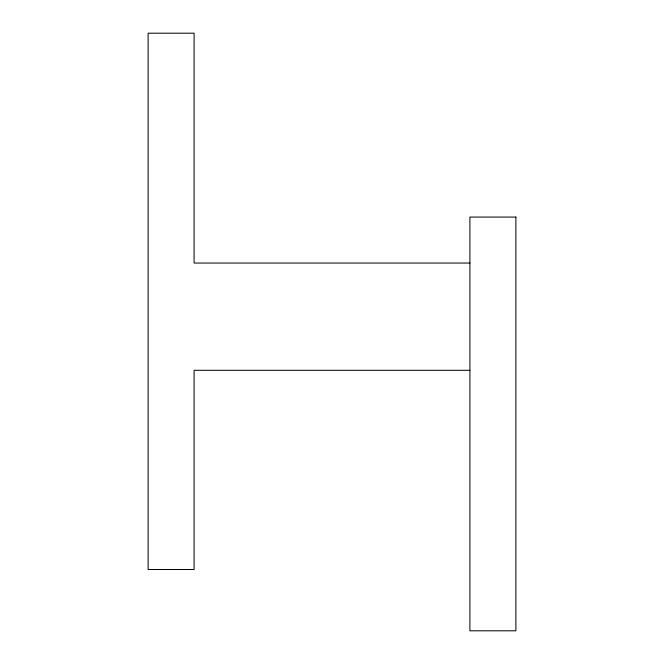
<?xml version="1.0" encoding="UTF-8"?>
<svg xmlns="http://www.w3.org/2000/svg" width="664" height="664" viewBox="0 0 664 664"><rect width="100%" height="100%" fill="white"/><g stroke="black" fill="none" stroke-linecap="round" stroke-linejoin="round"><path stroke-width="1" d="M469.904 263.044L194.095 263.044L194.095 33.2L148.122 33.2L148.122 569.505L194.095 569.505L194.095 370.304L469.904 370.304M515.878 217.078L469.904 217.078L469.904 630.8L515.878 630.8L515.878 217.078"/></g></svg>
